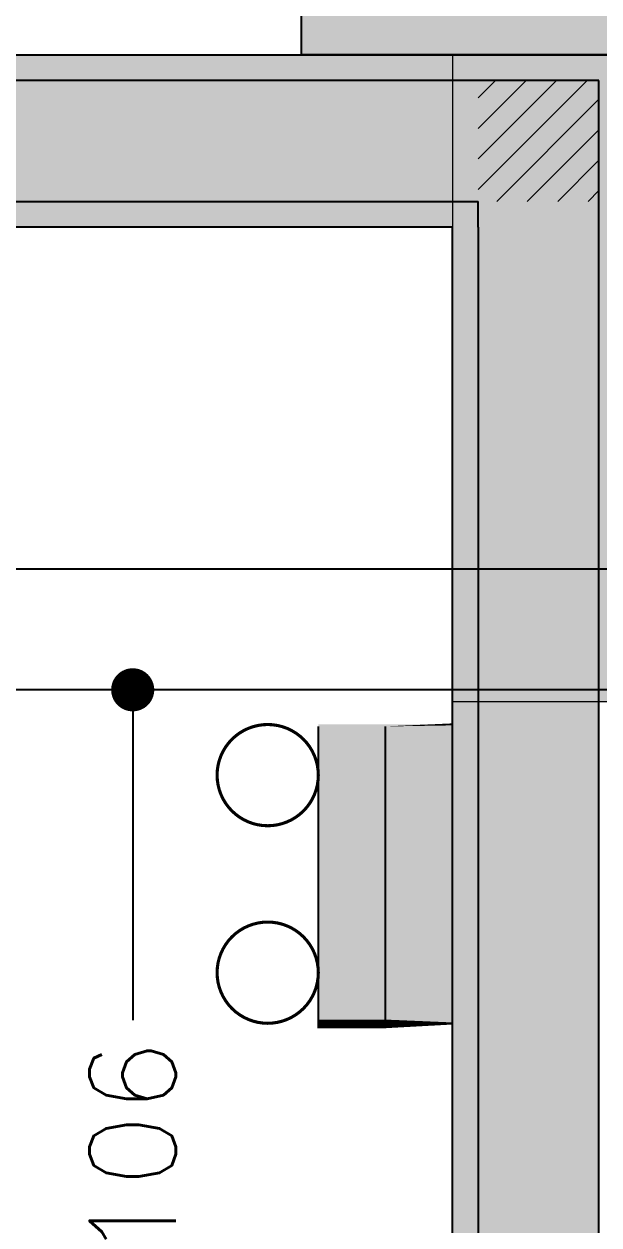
# Model space of a CAD drawing. Header units: metres. Extents: x -1783 to 21505, y -57 to 13660.
# Drawn here: x 13134.1 to 13200.8, y 12285.2 to 12424.5 of the extents above; entities that cross this region are included whole.
import ezdxf

# ---------------------------------------------------------------- set-up
doc = ezdxf.new("R2010")
doc.units = ezdxf.units.M
doc.header["$MEASUREMENT"] = 0
for name, color, linetype, lineweight in [('Bombeiro', 1, 'Continuous', 0), ('Concreto moldado in loco_Pilares.IFC Model_Caneta_No__241', 7, 'Continuous', 13), ('Concreto moldado in loco_Pilares.IFC Model_Caneta_No__4', 7, 'Continuous', 20), ('PAREDE CONSTRUIR_Caneta_No__241', 7, 'Continuous', 13), ('PAREDE CONSTRUIR_Caneta_No__3', 7, 'Continuous', 25)]:
    doc.layers.add(name, color=color, linetype=linetype, lineweight=lineweight)
for name, color, linetype in [('colorida chamar atenção', 10, 'Continuous'), ('Concreto moldado in loco_Pilares.IFC Model', 7, 'Continuous'), ('cotas', 7, 'Continuous'), ('COTAS EXECUTIVO.EXEC', 7, 'Continuous'), ('PAREDE CONSTRUIR', 7, 'Continuous')]:
    doc.layers.add(name, color=color, linetype=linetype)
doc.styles.add('R80', font='romans.shx', dxfattribs={"height": 10})
doc.dimstyles.new('1-50', dxfattribs={"dimtxt": 10, "dimasz": 5, "dimexe": 10, "dimexo": 10, "dimgap": 3, "dimtad": 1, "dimdec": 1, "dimrnd": 1, "dimdsep": 46, "dimtxsty": 'R80', "dimblk": 'DOT', "dimcen": 0, "dimclrd": 252, "dimclre": 252, "dimclrt": 252, "dimadec": 0, "dimazin": 0, "dimtfac": 1, "dimtdec": 1, "dimtix": 1, "dimtmove": 2, "dimatfit": 3, "dimldrblk": 'DOT', "dimfxl": 1, "dimtolj": 1, "dimarcsym": 0})
pattern_1 = [(44.99999999999999, (18585.24464615177, 16071.26871889053), (-1.767766952966369, 1.767766952966369), [])]

# ---------------------------------------------------------------- blocks, each defined once
blk = doc.blocks.new('_Dot')
at = {"color": 0, "linetype": 'ByBlock', "lineweight": -2}
blk.add_line((-0.5, 0), (-1, 0), dxfattribs=at)
at = {"color": 0, "linetype": 'ByBlock', "const_width": 0.5}
blk.add_lwpolyline([(-0.25, 0, 1), (0.25, 0, 1)], format="xyb", close=True, dxfattribs=at)
blk = doc.blocks.new('*D7213')
at = {"layer": 'COTAS EXECUTIVO.EXEC', "color": 252, "lineweight": -2, "transparency": 16777216}
for p, q in [((14153.84122137245, 12347.24871889048), (13105.30963699668, 12347.24871889048)), ((13115.30963699668, 12342.24871889048), (13115.30963699668, 12106.3605889615)), ((13115.30963699668, 11866.25056980493), (13115.30963699668, 12074.64630324721)), ((13673.84122137239, 11861.25056980493), (13105.30963699668, 11861.25056980493))]:
    blk.add_line(p, q, dxfattribs=at)
at = {"layer": 'COTAS EXECUTIVO.EXEC', "color": 252, "lineweight": -2, "transparency": 16777216, "xscale": 5, "yscale": 5, "zscale": 5}
for p, rotation in [((13115.30963699668, 12347.24871889048), 90), ((13115.30963699668, 11861.25056980493), 270)]:
    blk.add_blockref('_Dot', p, dxfattribs=dict(at, rotation=rotation))
at = {"layer": 'COTAS EXECUTIVO.EXEC', "color": 252, "transparency": 16777216, "insert": (13115.30963699668, 12090.50344610436), "char_height": 10, "attachment_point": 5, "rotation": 90, "style": 'R80'}
blk.add_mtext('\\A1;486', dxfattribs=at)
blk = doc.blocks.new('*D7214')
at = {"layer": 'COTAS EXECUTIVO.EXEC', "color": 252, "lineweight": -2, "transparency": 16777216}
for p, q in [((13115.47348419995, 12366.24871889048), (13115.47348419995, 12371.24871889048)), ((14153.84122137245, 12361.24871889048), (13105.47348419995, 12361.24871889048)), ((13115.47348419995, 12347.24871889048), (13115.47348419995, 12361.24871889048)), ((14153.84122137245, 12347.24871889048), (13105.47348419995, 12347.24871889048)), ((13115.47348419995, 12342.24871889048), (13115.47348419995, 12337.24871889048))]:
    blk.add_line(p, q, dxfattribs=at)
at = {"layer": 'COTAS EXECUTIVO.EXEC', "color": 252, "lineweight": -2, "transparency": 16777216, "xscale": 5, "yscale": 5, "zscale": 5}
for p, rotation in [((13115.47348419995, 12361.24871889048), 270), ((13115.47348419995, 12347.24871889048), 90)]:
    blk.add_blockref('_Dot', p, dxfattribs=dict(at, rotation=rotation))
at = {"layer": 'COTAS EXECUTIVO.EXEC', "color": 252, "transparency": 16777216, "insert": (13115.30963699668, 12332.25252064725), "char_height": 10, "attachment_point": 5, "rotation": 90, "style": 'R80'}
blk.add_mtext('\\A1;14', dxfattribs=at)
blk = doc.blocks.new('*D7340')
at = {"layer": 'COTAS EXECUTIVO.EXEC', "color": 252, "lineweight": -2, "transparency": 16777216}
for p, q in [((13173.84122137239, 12347.24871889048), (13136.75316736029, 12347.24871889048)), ((13146.75316736029, 12342.24871889048), (13146.75316736029, 12308.95450871859)), ((13146.75316736029, 12246.17498131225), (13146.75316736029, 12278.66879443287)), ((13193.84122137239, 12241.17498131225), (13136.75316736029, 12241.17498131225))]:
    blk.add_line(p, q, dxfattribs=at)
at = {"layer": 'COTAS EXECUTIVO.EXEC', "color": 252, "lineweight": -2, "transparency": 16777216, "xscale": 5, "yscale": 5, "zscale": 5}
for p, rotation in [((13146.75316736029, 12347.24871889048), 90), ((13146.75316736029, 12241.17498131225), 270)]:
    blk.add_blockref('_Dot', p, dxfattribs=dict(at, rotation=rotation))
at = {"layer": 'COTAS EXECUTIVO.EXEC', "color": 252, "transparency": 16777216, "insert": (13146.75316736029, 12293.81165157573), "char_height": 10, "attachment_point": 5, "rotation": 90, "style": 'R80'}
blk.add_mtext('\\A1;106', dxfattribs=at)
blk = doc.blocks.new('iluminação')
at = {"layer": 'colorida chamar atenção'}
blk.add_hatch(color=256, dxfattribs=at).paths.add_polyline_path([(15.52132171807898, 37.50083614047617), (0, 37.50083614048344), (0, 0), (15.52132171807898, 0)])
blk.add_lwpolyline([(0, 37.50083614047617), (15.52132171807898, 37.50083614047617), (15.52132171807898, 0), (0, 0)], close=True, dxfattribs=at)
blk.add_circle((7.76066085903949, 44.38047700986499), 6.879640869391152, dxfattribs=at)

msp = doc.modelspace()

# ---------------------------------------------------------------- hatches: boundary and pattern name
at = {"layer": 'Bombeiro'}
for points in [[(13176.06202108363, 12343.24032185329), (13168.28283183489, 12343.24032185291), (13168.28283183477, 12308.55846332701), (13176.06202108355, 12308.55846332666)], [(13183.84121033244, 12343.24032185294), (13176.06202108363, 12343.24032185329), (13176.06202108355, 12308.55846332666), (13183.84121033244, 12308.55846332634)]]:
    msp.add_hatch(color=256, dxfattribs=at).paths.add_polyline_path(points)
at = {"layer": 'colorida chamar atenção'}
h = msp.add_hatch(color=256, dxfattribs=at)
h.dxf.hatch_style = 1
h.paths.add_polyline_path([(13186.84122137239, 12417.89325047017), (13040.51178665631, 12417.89326382115), (13040.51178665631, 12403.89326418506), (13186.84122137239, 12403.89326641022)])
h = msp.add_hatch(color=256, dxfattribs=at)
h.dxf.hatch_style = 1
h.paths.add_polyline_path([(13186.84122137239, 12403.89326426306), (13200.84122137239, 12403.89326426306), (13200.84122137239, 12417.89326426306)])
h = msp.add_hatch(color=256, dxfattribs=at)
h.dxf.hatch_style = 1
h.paths.add_polyline_path([(13186.84122137239, 12417.89326426306), (13186.84122137239, 12403.89326426306), (13200.84122137239, 12417.89326426306)])
h = msp.add_hatch(color=256, dxfattribs=at)
h.dxf.hatch_style = 1
h.paths.add_polyline_path([(13200.84121822394, 12403.89326426306), (13186.84122033857, 12403.89326426306), (13186.84122033857, 12241.17497933272), (13200.84121822394, 12241.17497933272)])
at = {"layer": 'Concreto moldado in loco_Pilares.IFC Model', "linetype": 'Continuous', "lineweight": 0, "true_color": 0x000000}
msp.add_hatch(color=18, dxfattribs=at).paths.add_polyline_path([(13183.84464615177, 12345.88871889053), (13203.84464615177, 12345.88871889053), (13203.84464615177, 12420.88871889053), (13183.84464615177, 12420.88871889053)])
at = {"layer": 'cotas'}
h = msp.add_hatch(color=7, dxfattribs=at)
h.dxf.hatch_style = 1
h.paths.add_polyline_path([(21504.96070620586, 13659.96308478161), (10304.96070620586, 13659.96308478161), (10304.96070620586, 5739.963084781606), (21504.96070620586, 5739.963084781606)])
h.paths.add_polyline_path([(10571.62737287255, 13593.29641811495), (21371.62737287255, 13593.29641811495), (21371.62737287255, 5806.629751448292), (10571.62737287255, 5806.629751448292)], flags=16)
at = {"layer": 'PAREDE CONSTRUIR', "linetype": 'Continuous', "lineweight": 0, "true_color": 0xffffff}
for points in [[(13037.51178924539, 12417.89326632107), (13200.84122137241, 12417.89326632107), (13200.84122137241, 12420.89325912097), (13037.51178924539, 12420.89326496531)], [(13200.84122137241, 12417.89326426314), (13203.84122137241, 12417.89326426314), (13203.84122137241, 12420.89326426314)], [(13200.84122137241, 12420.89326426314), (13200.84122137241, 12417.89326426314), (13203.84122137241, 12420.89326426314)], [(13037.51178691412, 12400.89326426314), (13183.84122137241, 12400.89326426314), (13183.84122137241, 12403.89325883069), (13040.51178584263, 12403.89326319165)], [(13183.84122137241, 12400.89326426314), (13186.84122137241, 12400.89326426314), (13186.84122137241, 12403.89326426314)], [(13183.84122137241, 12403.89326426314), (13183.84122137241, 12400.89326426314), (13186.84122137241, 12403.89326426314)], [(13186.84123003288, 12400.89326426314), (13183.84122137241, 12400.89326426314), (13183.84122137241, 12241.17498041313), (13186.84123003288, 12241.17498041313)]]:
    msp.add_hatch(color=7, dxfattribs=at).paths.add_polyline_path(points)
at = {"layer": 'PAREDE CONSTRUIR', "linetype": 'Continuous', "lineweight": 0, "true_color": 0x000000}
h = msp.add_hatch(dxfattribs=at)
h.set_pattern_fill('COMMON_BRICK_0006', color=18, scale=100, style=0, pattern_type=2)
h.set_pattern_definition(pattern_1)
h.paths.add_polyline_path([(13186.84122137241, 12403.89326426314), (13200.84122137241, 12403.89326426314), (13200.84122137241, 12417.89326426314)])
h = msp.add_hatch(dxfattribs=at)
h.set_pattern_fill('COMMON_BRICK_0006', color=18, scale=100, style=0, pattern_type=2)
h.set_pattern_definition(pattern_1)
h.paths.add_polyline_path([(13186.84122137241, 12417.89326426314), (13186.84122137241, 12403.89326426314), (13200.84122137241, 12417.89326426314)])

# ---------------------------------------------------------------- linework, layer by layer
at = {"layer": 'Bombeiro', "const_width": 0.3612377284973263}
for points in [[(13156.54260565861, 12337.35377589457, -0.9999999999999998), (13168.28283183492, 12337.35377589378)], [(13156.54260565861, 12337.35377589457, 0.9999999999999998), (13168.28283183492, 12337.35377589378)], [(13156.54260565855, 12314.44500928611, -0.9999999999999998), (13168.28283183477, 12314.445009286)], [(13156.54260565855, 12314.44500928611, 0.9999999999999998), (13168.28283183477, 12314.445009286)]]:
    msp.add_lwpolyline(points, format="xyb", dxfattribs=at)
at = {"layer": 'Bombeiro', "const_width": 0.2408251523315509}
for points in [[(13168.28283183483, 12343.24032185285), (13176.06202108358, 12343.24032185323), (13176.06202108349, 12308.5584633266), (13168.28283183474, 12308.55846332695)], [(13176.06202108358, 12343.24032185323), (13183.84121033244, 12343.24032185288), (13183.84121033244, 12308.55846332628), (13176.06202108349, 12308.5584633266)]]:
    msp.add_lwpolyline(points, close=True, dxfattribs=at)
at = {"layer": 'Concreto moldado in loco_Pilares.IFC Model_Caneta_No__241', "color": 7, "linetype": 'Continuous', "lineweight": 13, "flags": 128}
msp.add_lwpolyline([(13183.84464615177, 12345.88871889053), (13203.84464615177, 12345.88871889053), (13203.84464615177, 12420.88871889053), (13183.84464615177, 12420.88871889053)], close=True, dxfattribs=at)
at = {"layer": 'Concreto moldado in loco_Pilares.IFC Model_Caneta_No__4', "color": 7, "linetype": 'Continuous', "lineweight": 20, "flags": 128}
msp.add_lwpolyline([(13183.84464615177, 12345.88871889053), (13203.84464615177, 12345.88871889053), (13203.84464615177, 12420.88871889053), (13183.84464615177, 12420.88871889053)], close=True, dxfattribs=at)
at = {"layer": 'COTAS EXECUTIVO.EXEC', "flags": 128}
for points in [[(12927.84122316053, 12420.89326401207), (13147.84122137245, 12420.89326401207), (13203.84122047838, 12420.89326401207), (13203.84122047838, 12361.24871873612), (13467.84122316059, 12361.24871873612), (13467.84122316059, 12420.89326401207), (13467.84122316059, 12791.2993249161), (13147.84122137245, 12791.2993249161), (13147.84122137245, 12571.29932670424), (12927.84122316053, 12571.29932670424)], [(12093.8412910891, 12400.89326426306), (12093.8412910891, 12250.89938080998), (12933.84123511068, 12250.89938080998), (12933.84120546208, 10816.2118774691), (12323.84121611147, 10816.2118774691), (12323.84121611147, 10666.21188640653), (12933.84120546208, 10666.21188640653), (12933.84120546208, 10411.2118838107), (13183.84121033244, 10411.2118838107), (13183.84121033244, 10836.21189801989), (14003.88483582684, 10836.21189801989), (14003.88483582684, 10986.11188438407), (13183.84121033244, 10986.11188438407), (13183.84121033244, 12400.89326426306), (12933.84123511068, 12400.89326426306)]]:
    msp.add_lwpolyline(points, close=True, dxfattribs=at)
at = {"layer": 'PAREDE CONSTRUIR_Caneta_No__241', "color": 7, "linetype": 'Continuous', "lineweight": 13, "flags": 128}
for points in [[(13203.84122137241, 12420.89326426314), (13037.51178615337, 12420.89326426314)], [(13037.51178341543, 12400.89326426314), (13183.84122137241, 12400.89326426314)], [(13183.84122137241, 12400.89326426314), (13183.84122137241, 12241.17497724349)]]:
    msp.add_lwpolyline(points, dxfattribs=at)
at = {"layer": 'PAREDE CONSTRUIR_Caneta_No__3', "color": 7, "linetype": 'Continuous', "lineweight": 25}
for p, q in [((13186.84122137241, 12417.8932504702), (13040.51178665627, 12417.8932638213)), ((13200.84122137241, 12417.89326426314), (13186.84122137241, 12417.89326426314)), ((13200.84122137241, 12403.89326426314), (13200.84122137241, 12417.89326426314)), ((13200.84122137241, 12403.89326426314), (13200.84122137241, 12417.89326426314)), ((13040.51178665627, 12403.89326418517), (13186.84122137241, 12403.89326641035)), ((13186.84122137241, 12400.89326426314), (13186.84122137241, 12403.89326426314)), ((13186.84122137241, 12400.89326426314), (13186.84122137241, 12403.89326426314)), ((13200.84121822394, 12241.17497933291), (13200.84121822394, 12403.89326426314)), ((13186.84122150797, 12400.89326529703), (13186.84122150797, 12241.17497748989))]:
    msp.add_line(p, q, dxfattribs=at)

# ---------------------------------------------------------------- block references
at = {"layer": 'Bombeiro', "rotation": 270}
msp.add_blockref('iluminação', (13166.34038523192, 12436.41458573015), dxfattribs=at)

# ---------------------------------------------------------------- dimensions: what is measured, and where the dimension line sits
at = {"layer": 'COTAS EXECUTIVO.EXEC'}
for base, p1, p2, picture, middle in [((13115.47348419995, 12361.24871889048), (14163.84122137245, 12347.24871889048), (14163.84122137245, 12361.24871889048), '*D7214', (13115.30963699668, 12332.25252064725)), ((13115.30963699668, 12347.24871889048), (13683.84122137239, 11861.25056980493), (14163.84122137245, 12347.24871889048), '*D7213', (13115.30963699668, 12090.50344610436)), ((13146.75316736029, 12347.24871889048), (13203.84122137239, 12241.17498131225), (13183.84122137239, 12347.24871889048), '*D7340', (13146.75316736029, 12293.81165157573))]:
    dim = msp.add_linear_dim(base=base, p1=p1, p2=p2, angle=90, dimstyle='1-50', dxfattribs=at)
    dim.commit()
    dim.dimension.update_dxf_attribs({"geometry": picture, "text_midpoint": middle, "dimtype": 160})

doc.saveas('drawing.dxf')
